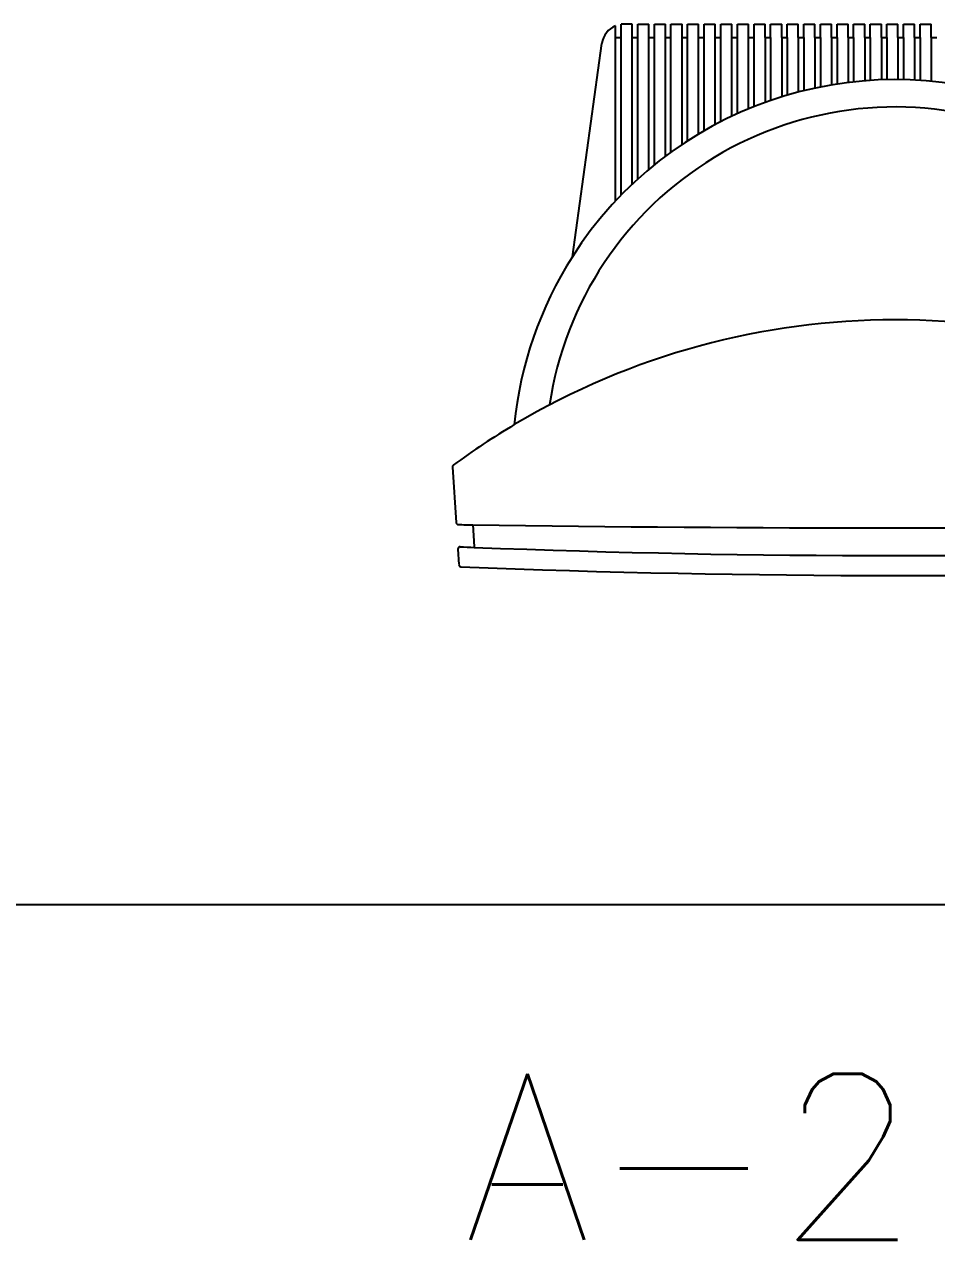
# Model space of a CAD drawing. Extents: x -59.1 to 26.7, y 12.6 to 48.
# Drawn here: x -11.008 to -7.712, y 21.7 to 26.092 of the extents above; entities that cross this region are included whole.
import ezdxf

# ---------------------------------------------------------------- set-up
doc = ezdxf.new("R2010")
doc.units = 0
doc.header["$MEASUREMENT"] = 0
for name, color, linetype in [('ACES', 2, 'CONTINUOUS'), ('ACES-I', 1, 'CONTINUOUS'), ('FOLHA', 3, 'CONTINUOUS')]:
    doc.layers.add(name, color=color, linetype=linetype)
doc.styles.get("Standard").update_dxf_attribs({"font": 'txt.shx', "height": 0.15})

# ---------------------------------------------------------------- blocks, each defined once
blk = doc.blocks.new('TV_29POL')
at = {"layer": 'ACES'}
for p, q in [((-0.23, -0.0119), (-0.23, 0)), ((-0.215, -0.0119), (-0.215, 0)), ((-0.215, 0), (-0.205, 0)), ((-0.205, -0.0119), (-0.205, 0)), ((-0.2, -0.0119), (-0.2, 0)), ((-0.2, 0), (-0.19, 0)), ((-0.19, -0.0119), (-0.19, 0)), ((-0.185, -0.0119), (-0.185, 0)), ((-0.185, 0), (-0.175, 0)), ((-0.175, -0.0119), (-0.175, 0)), ((-0.17, -0.0119), (-0.17, 0)), ((-0.17, 0), (-0.16, 0)), ((-0.155, -0.0119), (-0.155, 0)), ((-0.155, 0), (-0.145, 0)), ((-0.14, -0.0119), (-0.14, 0)), ((-0.125, -0.0119), (-0.125, 0)), ((-0.11, 0), (-0.1, 0)), ((-0.11, -0.0119), (-0.11, 0)), ((-0.1, -0.0119), (-0.1, 0)), ((-0.095, 0), (-0.085, 0)), ((-0.095, -0.0119), (-0.095, 0)), ((-0.085, -0.0119), (-0.085, 0)), ((-0.08, 0), (-0.07, 0)), ((-0.08, -0.0119), (-0.08, 0)), ((-0.07, -0.0119), (-0.07, 0)), ((-0.065, 0), (-0.055, 0)), ((-0.055, -0.0119), (-0.055, 0)), ((-0.05, 0), (-0.04, 0)), ((-0.04, -0.0119), (-0.04, 0)), ((-0.035, 0), (-0.025, 0)), ((-0.035, -0.0119), (-0.035, 0)), ((-0.025, -0.0119), (-0.025, 0)), ((-0.02, 0), (-0.01, 0)), ((-0.01, -0.0119), (-0.01, 0)), ((-0.005, 0), (0.005, 0)), ((-0.005, -0.0119), (-0.005, 0)), ((0.005, -0.0119), (0.005, 0)), ((0.01, 0), (0.02, 0)), ((0.02, -0.0119), (0.02, 0)), ((0.025, 0), (0.035, 0)), ((0.025, -0.0119), (0.025, 0)), ((0.035, -0.0119), (0.035, 0)), ((-0.25, -0.0119), (-0.25, -0.0014)), ((-0.245, -0.0119), (-0.245, 0)), ((-0.235, 0), (-0.245, 0)), ((-0.2426, 0), (-0.2425, 0)), ((-0.235, -0.0119), (-0.235, 0)), ((-0.23, 0), (-0.22, 0)), ((-0.22, -0.0119), (-0.22, 0)), ((-0.16, -0.0119), (-0.16, 0)), ((-0.145, -0.0119), (-0.145, 0)), ((-0.14, 0), (-0.13, 0)), ((-0.13, -0.0119), (-0.13, 0)), ((-0.125, 0), (-0.115, 0)), ((-0.115, -0.0119), (-0.115, 0)), ((-0.065, -0.0119), (-0.065, 0)), ((-0.05, -0.0119), (-0.05, 0)), ((-0.035, -0.0119), (-0.035, 0)), ((-0.02, -0.0119), (-0.02, 0)), ((0.01, -0.0119), (0.01, 0)), ((-0.2891, -0.21), (-0.2624, -0.0173)), ((-0.25, -0.0119), (-0.245, -0.0119)), ((-0.235, -0.0119), (-0.23, -0.0119)), ((-0.22, -0.0119), (-0.215, -0.0119)), ((-0.205, -0.0119), (-0.2, -0.0119)), ((-0.19, -0.0119), (-0.185, -0.0119)), ((-0.175, -0.0119), (-0.17, -0.0119)), ((-0.16, -0.0119), (-0.155, -0.0119)), ((-0.145, -0.0119), (-0.14, -0.0119)), ((-0.13, -0.0119), (-0.125, -0.0119)), ((-0.115, -0.0119), (-0.11, -0.0119)), ((-0.1, -0.0119), (-0.095, -0.0119)), ((-0.085, -0.0119), (-0.08, -0.0119)), ((-0.07, -0.0119), (-0.065, -0.0119)), ((-0.055, -0.0119), (-0.05, -0.0119)), ((-0.04, -0.0119), (-0.035, -0.0119)), ((-0.025, -0.0119), (-0.02, -0.0119)), ((-0.01, -0.0119), (-0.005, -0.0119)), ((0.005, -0.0119), (0.01, -0.0119)), ((0.02, -0.0119), (0.025, -0.0119)), ((0.035, -0.0119), (0.04, -0.0119)), ((-0.3974, -0.4001), (-0.3941, -0.4502)), ((-0.379, -0.452), (-0.3777, -0.472)), ((-0.3925, -0.4742), (-0.3916, -0.4882))]:
    blk.add_line(p, q, dxfattribs=at)
for centre, radius, start, end in [((-0.2426, -0.02), 0.02, 111.7831, 172.1178), ((0.0025, -0.3957), 0.3457, 147.5113, 174.3622), ((0.0025, -0.9391), 0.6721, 120.7877, 126.4325), ((-0.3954, -0.4), 0.002, 126.4325, 183.7723), ((-0.3954, -0.4), 0.002, 126.4325, 183.7723), ((-0.3921, -0.45), 0.002, 183.7723, 269.137), ((0.0025, 25.7493), 26.2043, 269.13704, 269.16591), ((-0.3905, -0.4741), 0.002, 87.6867, 183.7723), ((0.0013, 9.2263), 9.7063, 267.68672, 267.76226), ((-0.3896, -0.4881), 0.002, 183.7723, 267.6842), ((0.0025, 9.2083), 9.7063, 267.6842, 272.3158)]:
    blk.add_arc(centre, radius, start, end, dxfattribs=at)
at = {"layer": 'ACES-I'}
for p, q in [((-0.25, -0.1596), (-0.25, -0.0119)), ((-0.245, -0.1544), (-0.245, -0.0119)), ((-0.235, -0.1445), (-0.235, -0.0119)), ((-0.23, -0.1399), (-0.23, -0.0119)), ((-0.22, -0.1311), (-0.22, -0.0119)), ((-0.215, -0.127), (-0.215, -0.0119)), ((-0.205, -0.1192), (-0.205, -0.0119)), ((-0.2, -0.1155), (-0.2, -0.0119)), ((-0.19, -0.1086), (-0.19, -0.0119)), ((-0.185, -0.1053), (-0.185, -0.0119)), ((-0.175, -0.0991), (-0.175, -0.0119)), ((-0.17, -0.0961), (-0.17, -0.0119)), ((-0.16, -0.0906), (-0.16, -0.0119)), ((-0.155, -0.088), (-0.155, -0.0119)), ((-0.145, -0.083), (-0.145, -0.0119)), ((-0.14, -0.0807), (-0.14, -0.0119)), ((-0.13, -0.0764), (-0.13, -0.0119)), ((-0.125, -0.0744), (-0.125, -0.0119)), ((-0.115, -0.0119), (-0.115, -0.0706)), ((-0.11, -0.0119), (-0.11, -0.0688)), ((-0.1, -0.0119), (-0.1, -0.0655)), ((-0.095, -0.0119), (-0.095, -0.064)), ((-0.085, -0.0119), (-0.085, -0.0613)), ((-0.08, -0.0119), (-0.08, -0.06)), ((-0.07, -0.0119), (-0.07, -0.0577)), ((-0.065, -0.0119), (-0.065, -0.0567)), ((-0.055, -0.0119), (-0.055, -0.0548)), ((-0.05, -0.0119), (-0.05, -0.054)), ((-0.04, -0.0119), (-0.04, -0.0526)), ((-0.035, -0.0119), (-0.035, -0.052)), ((-0.025, -0.0119), (-0.025, -0.0511)), ((-0.02, -0.0119), (-0.02, -0.0507)), ((-0.01, -0.0119), (-0.01, -0.0502)), ((-0.005, -0.0119), (-0.005, -0.0501)), ((0.005, -0.0119), (0.005, -0.05)), ((0.01, -0.0119), (0.01, -0.0501)), ((0.02, -0.0119), (0.02, -0.0504)), ((0.025, -0.0119), (0.025, -0.0507)), ((0.035, -0.0119), (0.035, -0.0515))]:
    blk.add_line(p, q, dxfattribs=at)
for centre, radius, start, end in [((0.0025, -0.3957), 0.3457, 70.7101, 147.5113), ((0.0025, -0.3904), 0.3157, 70.893, 171.5377), ((0.0025, -0.9391), 0.6721, 59.2123, 120.7877), ((0.0025, 25.7493), 26.2043, 269.16591, 270.83409), ((0.0013, 9.2263), 9.7063, 267.76226, 272.25174)]:
    blk.add_arc(centre, radius, start, end, dxfattribs=at)

msp = doc.modelspace()

# ---------------------------------------------------------------- linework, layer by layer
at = {"layer": 'FOLHA', "linetype": 'CONTINUOUS'}
msp.add_line((-26.6288, 22.911), (-4.6288, 22.911), dxfattribs=at)

# ---------------------------------------------------------------- block references
at = {"layer": 'FOLHA', "xscale": 4, "yscale": 4, "zscale": 4}
msp.add_blockref('TV_29POL', (-7.8717, 26.0922), dxfattribs=at)

# ---------------------------------------------------------------- texts
at = {"layer": 'FOLHA'}
msp.add_text('A-2631', height=0.6, dxfattribs=at).set_placement((-9.4221, 21.6996))

doc.saveas('drawing.dxf')
